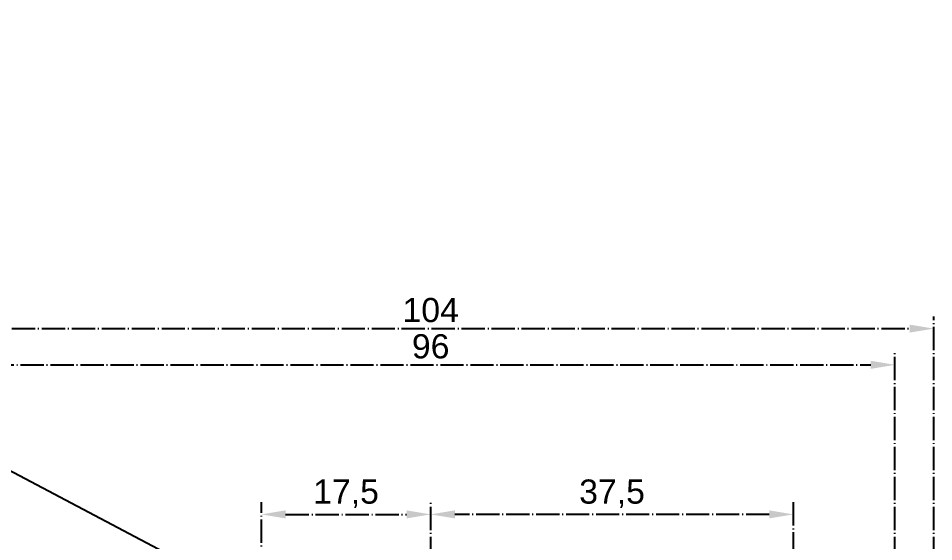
# Model space of a CAD drawing. Header units: millimetres. Extents: x 48 to 227, y 26 to 188.
# Drawn here: x 109.4 to 204, y 133.5 to 187.6 of the extents above; entities that cross this region are included whole.
import ezdxf

# ---------------------------------------------------------------- set-up
doc = ezdxf.new("R2010")
doc.units = ezdxf.units.MM
doc.linetypes.add('ACAD_ISO04W100', pattern=[30, 24, -3, 0, -3])
doc.layers.add('koty', color=6, linetype='Continuous')
doc.layers.add('poloměry', color=6, linetype='Continuous')
doc.styles.get("Standard").update_dxf_attribs({"font": 'arial.ttf'})
doc.dimstyles.new('ISO-25', dxfattribs={"dimtxt": 2.5, "dimasz": 2.5, "dimexe": 1.25, "dimexo": 0.625, "dimtad": 1, "dimtxsty": 'Standard', "dimcen": 2.5, "dimadec": 0, "dimazin": 0, "dimtfac": 1, "dimtmove": 0, "dimatfit": 3, "dimfxl": 1, "dimarcsym": 0})

# ---------------------------------------------------------------- blocks, each defined once
blk = doc.blocks.new('*D4')
at = {"layer": 'Defpoints', "color": 0, "linetype": 'ACAD_ISO04W100', "ltscale": 0.1, "transparency": 16777216}
for p in [(203.999999999999, 155.5569450538199), (99.99999999995265, 100.0000000000298), (203.999999999999, 100.0000000000298)]:
    blk.add_point(p, dxfattribs=at)
at = {"layer": 'koty', "color": 0, "linetype": 'ACAD_ISO04W100', "lineweight": -2, "ltscale": 0.1, "transparency": 16777216}
for p, q in [((99.99999999995265, 100.6250000000298), (99.99999999995265, 156.8069450538199)), ((203.999999999999, 100.6250000000298), (203.999999999999, 156.8069450538199)), ((102.4999999999526, 155.5569450538199), (201.499999999999, 155.5569450538199))]:
    blk.add_line(p, q, dxfattribs=at)
at = {"layer": 'koty', "color": 0, "linetype": 'ACAD_ISO04W100', "ltscale": 0.1, "transparency": 16777216}
for points in [[(102.4999999999526, 155.9736117204866), (102.4999999999526, 155.1402783871532), (99.99999999995265, 155.5569450538199)], [(201.499999999999, 155.9736117204866), (201.499999999999, 155.1402783871532), (203.999999999999, 155.5569450538199)]]:
    blk.add_solid(points, dxfattribs=at)
at = {"layer": 'koty', "color": 0, "linetype": 'ACAD_ISO04W100', "ltscale": 0.1, "transparency": 16777216, "insert": (151.9999999999758, 157.4583775231241), "char_height": 2.5, "attachment_point": 5}
blk.add_mtext('104', dxfattribs=at)
blk = doc.blocks.new('*D5')
at = {"layer": 'Defpoints', "color": 0, "linetype": 'ACAD_ISO04W100', "ltscale": 0.1, "transparency": 16777216}
for p in [(200.0000000000073, 151.8069450538199), (103.9999999999444, 100.0000000000298), (200.0000000000073, 100.0000000000298)]:
    blk.add_point(p, dxfattribs=at)
at = {"layer": 'koty', "color": 0, "linetype": 'ACAD_ISO04W100', "lineweight": -2, "ltscale": 0.1, "transparency": 16777216}
for p, q in [((103.9999999999444, 100.6250000000298), (103.9999999999444, 153.0569450538199)), ((200.0000000000073, 100.6250000000298), (200.0000000000073, 153.0569450538199)), ((106.4999999999444, 151.8069450538199), (197.5000000000073, 151.8069450538199))]:
    blk.add_line(p, q, dxfattribs=at)
at = {"layer": 'koty', "color": 0, "linetype": 'ACAD_ISO04W100', "ltscale": 0.1, "transparency": 16777216}
for points in [[(106.4999999999444, 152.2236117204866), (106.4999999999444, 151.3902783871532), (103.9999999999444, 151.8069450538199)], [(197.5000000000073, 152.2236117204866), (197.5000000000073, 151.3902783871532), (200.0000000000073, 151.8069450538199)]]:
    blk.add_solid(points, dxfattribs=at)
at = {"layer": 'koty', "color": 0, "linetype": 'ACAD_ISO04W100', "ltscale": 0.1, "transparency": 16777216, "insert": (151.9999999999759, 153.7083775231241), "char_height": 2.5, "attachment_point": 5}
blk.add_mtext('96', dxfattribs=at)
blk = doc.blocks.new('*D8')
at = {"layer": 'Defpoints', "color": 0, "linetype": 'ACAD_ISO04W100', "ltscale": 0.1, "transparency": 16777216}
for p in [(151.9999999999758, 136.3420054116711), (134.4999999999803, 120.3852588346321), (151.9999999999758, 100.0000000000298)]:
    blk.add_point(p, dxfattribs=at)
at = {"layer": 'koty', "color": 0, "linetype": 'ACAD_ISO04W100', "lineweight": -2, "ltscale": 0.1, "transparency": 16777216}
for p, q in [((134.4999999999803, 121.0102588346321), (134.4999999999803, 137.5920054116711)), ((151.9999999999758, 100.6250000000298), (151.9999999999758, 137.5920054116711)), ((136.9999999999803, 136.3420054116711), (149.4999999999758, 136.3420054116711))]:
    blk.add_line(p, q, dxfattribs=at)
at = {"layer": 'koty', "color": 0, "linetype": 'ACAD_ISO04W100', "ltscale": 0.1, "transparency": 16777216}
for points in [[(136.9999999999803, 136.7586720783378), (136.9999999999803, 135.9253387450044), (134.4999999999803, 136.3420054116711)], [(149.4999999999758, 136.7586720783378), (149.4999999999758, 135.9253387450044), (151.9999999999758, 136.3420054116711)]]:
    blk.add_solid(points, dxfattribs=at)
at = {"layer": 'koty', "color": 0, "linetype": 'ACAD_ISO04W100', "ltscale": 0.1, "transparency": 16777216, "insert": (143.2499999999781, 138.4693928605115), "char_height": 2.5, "attachment_point": 5}
blk.add_mtext('17,5', dxfattribs=at)
blk = doc.blocks.new('*D9')
at = {"layer": 'Defpoints', "color": 0, "linetype": 'ACAD_ISO04W100', "ltscale": 0.1, "transparency": 16777216}
for p in [(151.9999999999758, 136.3420054116711), (189.5000000023747, 112.8716261123086), (151.9999999999758, 100.0000000000298)]:
    blk.add_point(p, dxfattribs=at)
at = {"layer": 'koty', "color": 0, "linetype": 'ACAD_ISO04W100', "lineweight": -2, "ltscale": 0.1, "transparency": 16777216}
for p, q in [((151.9999999999758, 100.6250000000298), (151.9999999999758, 137.5920054116711)), ((189.5000000023747, 113.4966261123086), (189.5000000023747, 137.5920054116711)), ((187.0000000023747, 136.3420054116711), (154.4999999999758, 136.3420054116711))]:
    blk.add_line(p, q, dxfattribs=at)
at = {"layer": 'koty', "color": 0, "linetype": 'ACAD_ISO04W100', "ltscale": 0.1, "transparency": 16777216}
for points in [[(154.4999999999758, 136.7586720783378), (154.4999999999758, 135.9253387450044), (151.9999999999758, 136.3420054116711)], [(187.0000000023747, 136.7586720783378), (187.0000000023747, 135.9253387450044), (189.5000000023747, 136.3420054116711)]]:
    blk.add_solid(points, dxfattribs=at)
at = {"layer": 'koty', "color": 0, "linetype": 'ACAD_ISO04W100', "ltscale": 0.1, "transparency": 16777216, "insert": (170.7500000011753, 138.4693928605115), "char_height": 2.5, "attachment_point": 5}
blk.add_mtext('37,5', dxfattribs=at)
blk = doc.blocks.new('*D19')
at = {"layer": 'Defpoints', "color": 0, "ltscale": 0.1, "transparency": 16777216}
for p in [(48.34994455682781, 172.5969024581356), (182.793723060401, 101.6823734694848)]:
    blk.add_point(p, dxfattribs=at)
at = {"layer": 'poloměry', "color": 0, "lineweight": -2, "ltscale": 0.1, "transparency": 16777216}
blk.add_line((97.07867123392278, 146.8941534058167), (180.5824767034344, 102.8487308541666), dxfattribs=at)
at = {"layer": 'poloměry', "color": 0, "ltscale": 0.1, "transparency": 16777216}
blk.add_solid([(180.7768696008813, 103.217271913661), (180.3880838059874, 102.4801897946722), (182.793723060401, 101.6823734694848)], dxfattribs=at)
at = {"layer": 'poloměry', "color": 0, "ltscale": 0.1, "transparency": 16777216, "insert": (102.0081587650215, 146.4437454229182), "char_height": 2.5, "attachment_point": 5, "rotation": 332.18987484101604}
blk.add_mtext('R152', dxfattribs=at)
blk = doc.blocks.new('*D31')
at = {"layer": 'Defpoints', "color": 0, "ltscale": 0.1, "transparency": 16777216}
for p in [(131.39962286492, 187.6455283337088), (169.4975304780978, 111.1027335356498)]:
    blk.add_point(p, dxfattribs=at)
at = {"layer": 'poloměry', "color": 0, "lineweight": -2, "ltscale": 0.1, "transparency": 16777216}
blk.add_line((162.7445385886761, 124.6702206982826), (168.3835565712797, 113.3408269507977), dxfattribs=at)
at = {"layer": 'poloměry', "color": 0, "ltscale": 0.1, "transparency": 16777216}
blk.add_solid([(168.756572140471, 113.5264892686008), (168.0105410020884, 113.1551646329947), (169.4975304780978, 111.1027335356498)], dxfattribs=at)
at = {"layer": 'poloměry', "color": 0, "ltscale": 0.1, "transparency": 16777216, "insert": (166.9115773628561, 121.0725121751943), "char_height": 2.5, "attachment_point": 5, "rotation": 296.4610649884258}
blk.add_mtext('R85,5', dxfattribs=at)

msp = doc.modelspace()

# ---------------------------------------------------------------- dimensions: what is measured, and where the dimension line sits
at = {"layer": 'koty', "linetype": 'ACAD_ISO04W100', "ltscale": 0.1}
for base, p1, p2, picture, middle in [((203.999999999999, 155.5569450538199), (99.99999999995265, 100.0000000000298), (203.999999999999, 100.0000000000298), '*D4', (151.9999999999758, 157.4583775231241)), ((200.0000000000073, 151.8069450538199), (103.9999999999444, 100.0000000000298), (200.0000000000073, 100.0000000000298), '*D5', (151.9999999999759, 153.7083775231241)), ((151.9999999999758, 136.3420054116711), (134.4999999999803, 120.3852588346321), (151.9999999999758, 100.0000000000298), '*D8', (143.2499999999781, 138.4693928605115)), ((151.9999999999758, 136.3420054116711), (189.5000000023747, 112.8716261123086), (151.9999999999758, 100.0000000000298), '*D9', (170.7500000011753, 138.4693928605115))]:
    dim = msp.add_linear_dim(base=base, p1=p1, p2=p2, dimstyle='ISO-25', dxfattribs=at)
    dim.commit()
    dim.dimension.update_dxf_attribs({"geometry": picture, "text_midpoint": middle})
at = {"layer": 'poloměry', "ltscale": 0.1}
for center, mpoint, picture, middle in [((131.39962286492, 187.6455283337088), (169.4975304780978, 111.1027335356498), '*D31', (165.0070606265689, 120.1245705321141)), ((48.34994455682781, 172.5969024581356), (182.793723060401, 101.6823734694848), '*D19', (101.1210588442029, 144.7619311746113))]:
    dim = msp.add_radius_dim(center=center, mpoint=mpoint, dimstyle='ISO-25', dxfattribs=at)
    dim.commit()
    dim.dimension.update_dxf_attribs({"geometry": picture, "text_midpoint": middle, "dimtype": 164})

doc.saveas('drawing.dxf')
